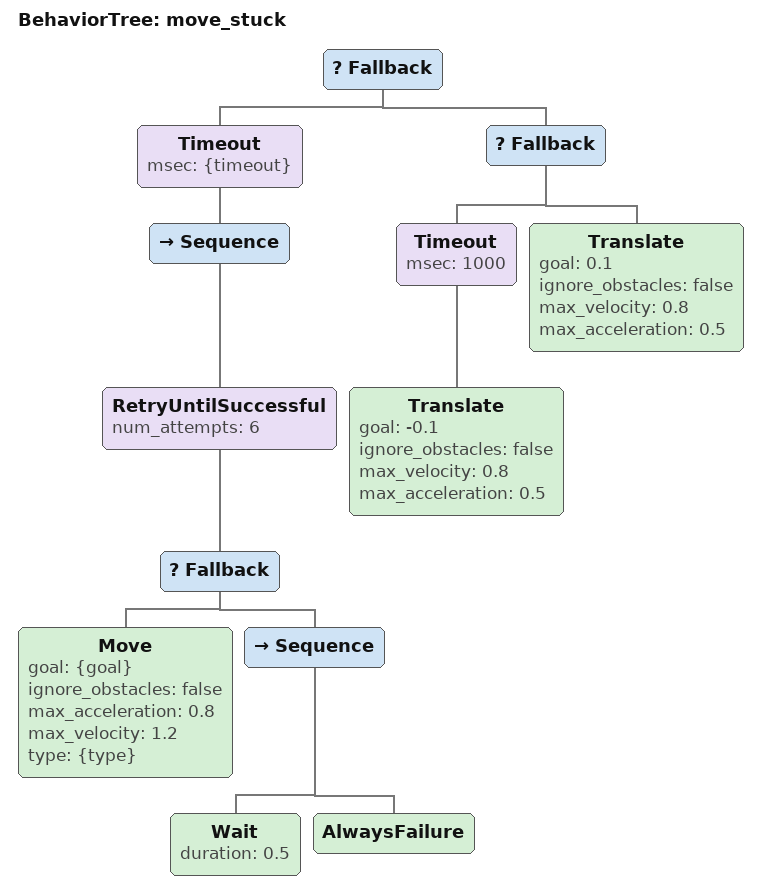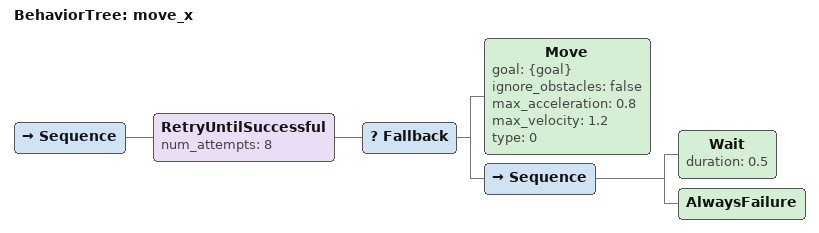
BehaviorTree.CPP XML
<?xml version="1.0" encoding="UTF-8"?>
<root BTCPP_format="4">
  <BehaviorTree ID="move_stuck">
    <Fallback>
      <Timeout msec="{timeout}">
        <Sequence>
          <RetryUntilSuccessful num_attempts="6">
            <Fallback>
              <Move goal="{goal}"
                    ignore_obstacles="false"
                    max_acceleration="0.8"
                    max_velocity="1.2"
                    type="{type}"/>
              <Sequence>
                <Wait duration="0.5"/>
                <AlwaysFailure/>
              </Sequence>
            </Fallback>
          </RetryUntilSuccessful>
        </Sequence>
      </Timeout>
      <Fallback>
        <Timeout msec="1000">
          <Translate goal="-0.1"
                     ignore_obstacles="false"
                     max_velocity="0.8"
                     max_acceleration="0.5"/>
        </Timeout>
        <Translate goal="0.1"
                   ignore_obstacles="false"
                   max_velocity="0.8"
                   max_acceleration="0.5"/>
      </Fallback>
    </Fallback>
  </BehaviorTree>

  <BehaviorTree ID="move_x">
    <Sequence>
      <RetryUntilSuccessful num_attempts="8">
        <Fallback>
          <Move goal="{goal}"
                ignore_obstacles="false"
                max_acceleration="0.8"
                max_velocity="1.2"
                type="0"/>
          <Sequence>
            <Wait duration="0.5"/>
            <AlwaysFailure/>
          </Sequence>
        </Fallback>
      </RetryUntilSuccessful>
    </Sequence>
  </BehaviorTree>

</root>
